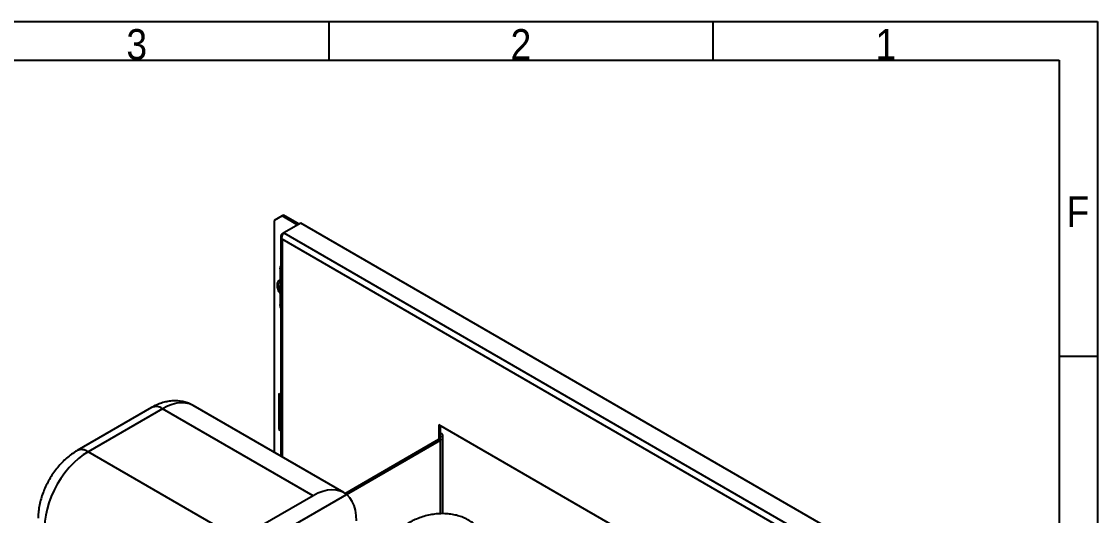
# Model space of a CAD drawing. Extents: x 75 to 2075, y 25 to 1460.
# Drawn here: x 1375 to 2075, y 1139 to 1460 of the extents above; entities that cross this region are included whole.
import ezdxf

# ---------------------------------------------------------------- set-up
doc = ezdxf.new("R2010")
doc.units = 0
doc.header["$LTSCALE"] = 5
doc.linetypes.add('SLD-KATı', pattern=[0])
doc.layers.get('0').update_dxf_attribs({"linetype": 'CONTINUOUS'})
doc.styles.add('SLDTEXTSTYLE3', font='GOTHIC.TTF', dxfattribs={"width": 0.913})

msp = doc.modelspace()

# ---------------------------------------------------------------- linework, layer by layer
at = {"color": 7, "linetype": 'SLD-KATı'}
for p, q in [((75, 1460), (2075, 1460)), ((1575, 1435), (1575, 1460)), ((1825, 1435), (1825, 1460)), ((2075, 1460), (2075, 25)), ((100, 1435), (2050, 1435)), ((2050, 1435), (2050, 50)), ((1544.365, 1333.628), (1539.314, 1330.711)), ((1539.314, 1330.711), (1539.314, 1179.921)), ((1545.375, 1334.211), (1544.365, 1333.628)), ((1553.456, 1328.379), (1544.365, 1333.628)), ((1554.467, 1328.962), (1545.375, 1334.211)), ((1556.558, 1329.004), (1545.447, 1322.589)), ((1553.456, 1328.379), (1554.467, 1328.962)), ((1998.862, 1073.667), (1556.558, 1329.004)), ((1543.528, 1320.256), (1543.528, 1177.488)), ((1544.365, 1321.965), (1545.446, 1322.589)), ((1544.365, 1321.965), (1544.848, 1321.686)), ((1984.792, 1064.295), (1544.365, 1318.548)), ((1545.447, 1322.589), (1987.751, 1067.252)), ((1543.102, 1299.362), (1543.102, 1292.129)), ((1543.528, 1292.375), (1543.102, 1292.129)), ((1543.528, 1283.511), (1543.102, 1283.265)), ((1543.102, 1283.265), (1543.102, 1276.032)), ((2050, 1242.5), (2075, 1242.5)), ((1543.528, 1217.462), (1542.345, 1218.145)), ((1542.345, 1218.145), (1542.345, 1194.815)), ((1543.355, 1217.562), (1543.355, 1195.399)), ((1459.441, 1209.09), (1410.954, 1181.099)), ((1466.583, 1208.383), (1418.096, 1180.392)), ((1564.568, 1151.817), (1466.583, 1208.383)), ((1584.567, 1153.798), (1486.582, 1210.363)), ((1805.995, 1105.689), (1646.39, 1197.826)), ((1646.39, 1197.826), (1646.39, 1191.994)), ((1543.355, 1195.399), (1542.345, 1194.815)), ((1542.345, 1194.815), (1543.528, 1194.132)), ((1543.355, 1195.399), (1543.528, 1195.298)), ((1646.39, 1191.994), (1647.401, 1192.577)), ((1647.401, 1192.577), (1647.401, 1197.243)), ((1498.908, 1102.189), (1647.401, 1187.912)), ((1585.391, 1153.281), (1646.39, 1188.495)), ((1646.39, 1188.495), (1647.401, 1187.912)), ((1649.074, 1140.107), (1649.074, 1190.244)), ((1516.081, 1123.826), (1418.096, 1180.392)), ((1564.568, 1151.817), (1516.081, 1123.826))]:
    msp.add_line(p, q, dxfattribs=at)
at = {"color": 8, "linetype": 'SLD-KATı'}
for p, q in [((1553.456, 1328.379), (1553.456, 1327.213)), ((1544.365, 1318.548), (1544.365, 1177.005)), ((1543.528, 1299.608), (1543.102, 1299.362)), ((1543.528, 1276.278), (1543.102, 1276.032)), ((1646.39, 1191.994), (1646.39, 1188.495)), ((1647.401, 1140.119), (1647.401, 1187.912))]:
    msp.add_line(p, q, dxfattribs=at)
at = {"color": 7, "linetype": 'SLD-KATı', "flags": 128}
for points in [[(1543.102, 1299.362), (1543.3, 1300.544), (1543.528, 1300.983)], [(1543.102, 1283.265), (1542.357, 1284.61), (1541.798, 1286.01), (1541.452, 1287.401), (1541.335, 1288.717), (1541.452, 1289.899), (1541.798, 1290.89), (1542.357, 1291.645), (1543.102, 1292.129)], [(1543.528, 1284.866), (1543.367, 1285.193), (1542.808, 1286.593), (1542.462, 1287.984), (1542.345, 1289.301), (1542.462, 1290.482), (1542.808, 1291.473), (1543.367, 1292.228), (1543.558, 1292.392)], [(1543.528, 1273.919), (1543.3, 1274.621), (1543.102, 1276.032)], [(1418.096, 1180.392), (1414.929, 1178.358), (1411.802, 1175.939), (1408.754, 1173.166), (1405.824, 1170.073), (1403.048, 1166.698), (1400.461, 1163.085), (1398.096, 1159.279), (1395.982, 1155.328), (1394.147, 1151.281), (1392.613, 1147.19), (1391.399, 1143.105), (1390.521, 1139.079), (1389.99, 1135.161), (1389.812, 1131.402)], [(1592.852, 1135.484), (1592.675, 1139.038), (1592.143, 1142.342), (1591.265, 1145.355), (1590.051, 1148.038), (1588.517, 1150.358), (1586.682, 1152.286), (1584.568, 1153.797), (1582.203, 1154.872), (1579.616, 1155.498), (1576.84, 1155.667), (1573.91, 1155.377), (1570.862, 1154.632), (1567.735, 1153.44), (1564.568, 1151.817)]]:
    msp.add_lwpolyline(points, dxfattribs=at)
at = {"color": 8, "linetype": 'SLD-KATı', "flags": 128}
msp.add_lwpolyline([(1486.582, 1210.363), (1484.218, 1211.437), (1481.631, 1212.064), (1478.855, 1212.233), (1475.925, 1211.943), (1472.877, 1211.197), (1469.75, 1210.005), (1466.583, 1208.383)], dxfattribs=at)
at = {"color": 7, "linetype": 'SLD-KATı'}
for centre, radius, start, end in [((1553.235, 1327.796), 0.624, 290.783421, 69.216579), ((1553.677, 1327.433), 1.722, 27.329772, 62.683084), ((1645.727, 1190.244), 1.871, 290.783421, 69.216579), ((1646.515, 1190.244), 2.495, 290.783421, 69.216579)]:
    msp.add_arc(centre, radius, start, end, dxfattribs=at)
at = {"color": 8, "linetype": 'SLD-KATı'}
for centre, radius, start, end in [((1462.399, 1202.542), 7.185, 54.382423, 114.307119), ((1413.928, 1174.717), 7.04, 53.701872, 115.017091)]:
    msp.add_arc(centre, radius, start, end, dxfattribs=at)
at = {"color": 7, "linetype": 'SLD-KATı'}
for points, knots in [([(1544.365, 1321.965), (1544.308, 1321.91), (1544.194, 1321.801), (1544.043, 1321.626), (1543.907, 1321.442), (1543.79, 1321.251), (1543.663, 1320.992), (1543.577, 1320.723), (1543.534, 1320.45), (1543.525, 1320.245), (1543.537, 1320.04), (1543.571, 1319.834), (1543.628, 1319.631), (1543.731, 1319.366), (1543.876, 1319.109), (1544.035, 1318.898), (1544.156, 1318.756), (1544.256, 1318.65), (1544.338, 1318.573), (1544.365, 1318.548)], [0, 0, 0, 0, 0.0550185, 0.1104191, 0.1670238, 0.2240449, 0.2790715, 0.3909943, 0.4480243, 0.503051, 0.5584598, 0.6150734, 0.6721035, 0.7271301, 0.8390528, 0.8960828, 0.9219653, 0.9739185, 1, 1, 1, 1]), ([(1544.365, 1318.548), (1544.319, 1318.876), (1544.228, 1319.532), (1544.395, 1320.593), (1544.737, 1321.562), (1545.126, 1322.222), (1545.369, 1322.501), (1545.447, 1322.589)], [0, 0, 0, 0, 0.2239169, 0.4478675, 0.6718183, 0.8957688, 1, 1, 1, 1]), ([(1486.573, 1210.31), (1486.283, 1210.494), (1485.09, 1211.251), (1482.778, 1212.174), (1479.717, 1213.05), (1476.553, 1213.482), (1473.331, 1213.511), (1470.062, 1213.134), (1466.758, 1212.35), (1463.432, 1211.151), (1461.001, 1209.977), (1459.679, 1209.225), (1459.441, 1209.09)], [0, 0, 0, 0, 0.0363861, 0.1491839, 0.2610832, 0.373137, 0.4864695, 0.602184, 0.7212697, 0.8444095, 0.9720309, 1, 1, 1, 1]), ([(1410.954, 1181.099), (1410.293, 1180.702), (1408.508, 1179.628), (1405.714, 1177.575), (1402.627, 1174.882), (1399.727, 1171.887), (1397.035, 1168.637), (1394.575, 1165.169), (1392.367, 1161.519), (1390.429, 1157.72), (1388.781, 1153.802), (1387.444, 1149.793), (1386.441, 1145.721), (1385.818, 1141.712), (1385.636, 1138.884), (1385.629, 1137.428), (1385.628, 1137.233)], [0, 0, 0, 0, 0.0462181, 0.1249283, 0.2037222, 0.2824154, 0.3607996, 0.4388998, 0.5168725, 0.5949405, 0.673297, 0.7521816, 0.8318447, 0.9124734, 0.9882844, 1, 1, 1, 1]), ([(1676.052, 1124.615), (1675.664, 1125.44), (1674.814, 1127.245), (1673.023, 1129.773), (1670.81, 1132.204), (1668.248, 1134.349), (1665.377, 1136.192), (1662.223, 1137.71), (1658.822, 1138.883), (1655.215, 1139.695), (1651.444, 1140.134), (1647.56, 1140.194), (1643.611, 1139.875), (1639.649, 1139.18), (1635.723, 1138.12), (1631.881, 1136.708), (1628.169, 1134.96), (1624.632, 1132.899), (1621.317, 1130.544), (1618.639, 1128.269), (1617.144, 1126.743), (1616.575, 1126.161)], [0, 0, 0, 0, 0.04403794, 0.09627003, 0.14854881, 0.20107404, 0.25399405, 0.30738552, 0.36125036, 0.41553001, 0.47013163, 0.52495596, 0.57991804, 0.63495707, 0.69003264, 0.74513403, 0.80026562, 0.85543808, 0.91066066, 0.9659434, 1, 1, 1, 1])]:
    msp.add_open_spline(points, degree=3, knots=knots, dxfattribs=at)

# ---------------------------------------------------------------- texts
at = {"color": 7, "linetype": 'CONTINUOUS', "char_height": 19.844, "attachment_point": 2, "style": 'SLDTEXTSTYLE3'}
for s, insert in [('3', (1449.8, 1455.068)), ('2', (1699.8, 1455.068)), ('1', (1937.3, 1455.068)), ('F', (2062.289, 1346.318))]:
    msp.add_mtext(s, dxfattribs=dict(at, insert=insert))

doc.saveas('drawing.dxf')
